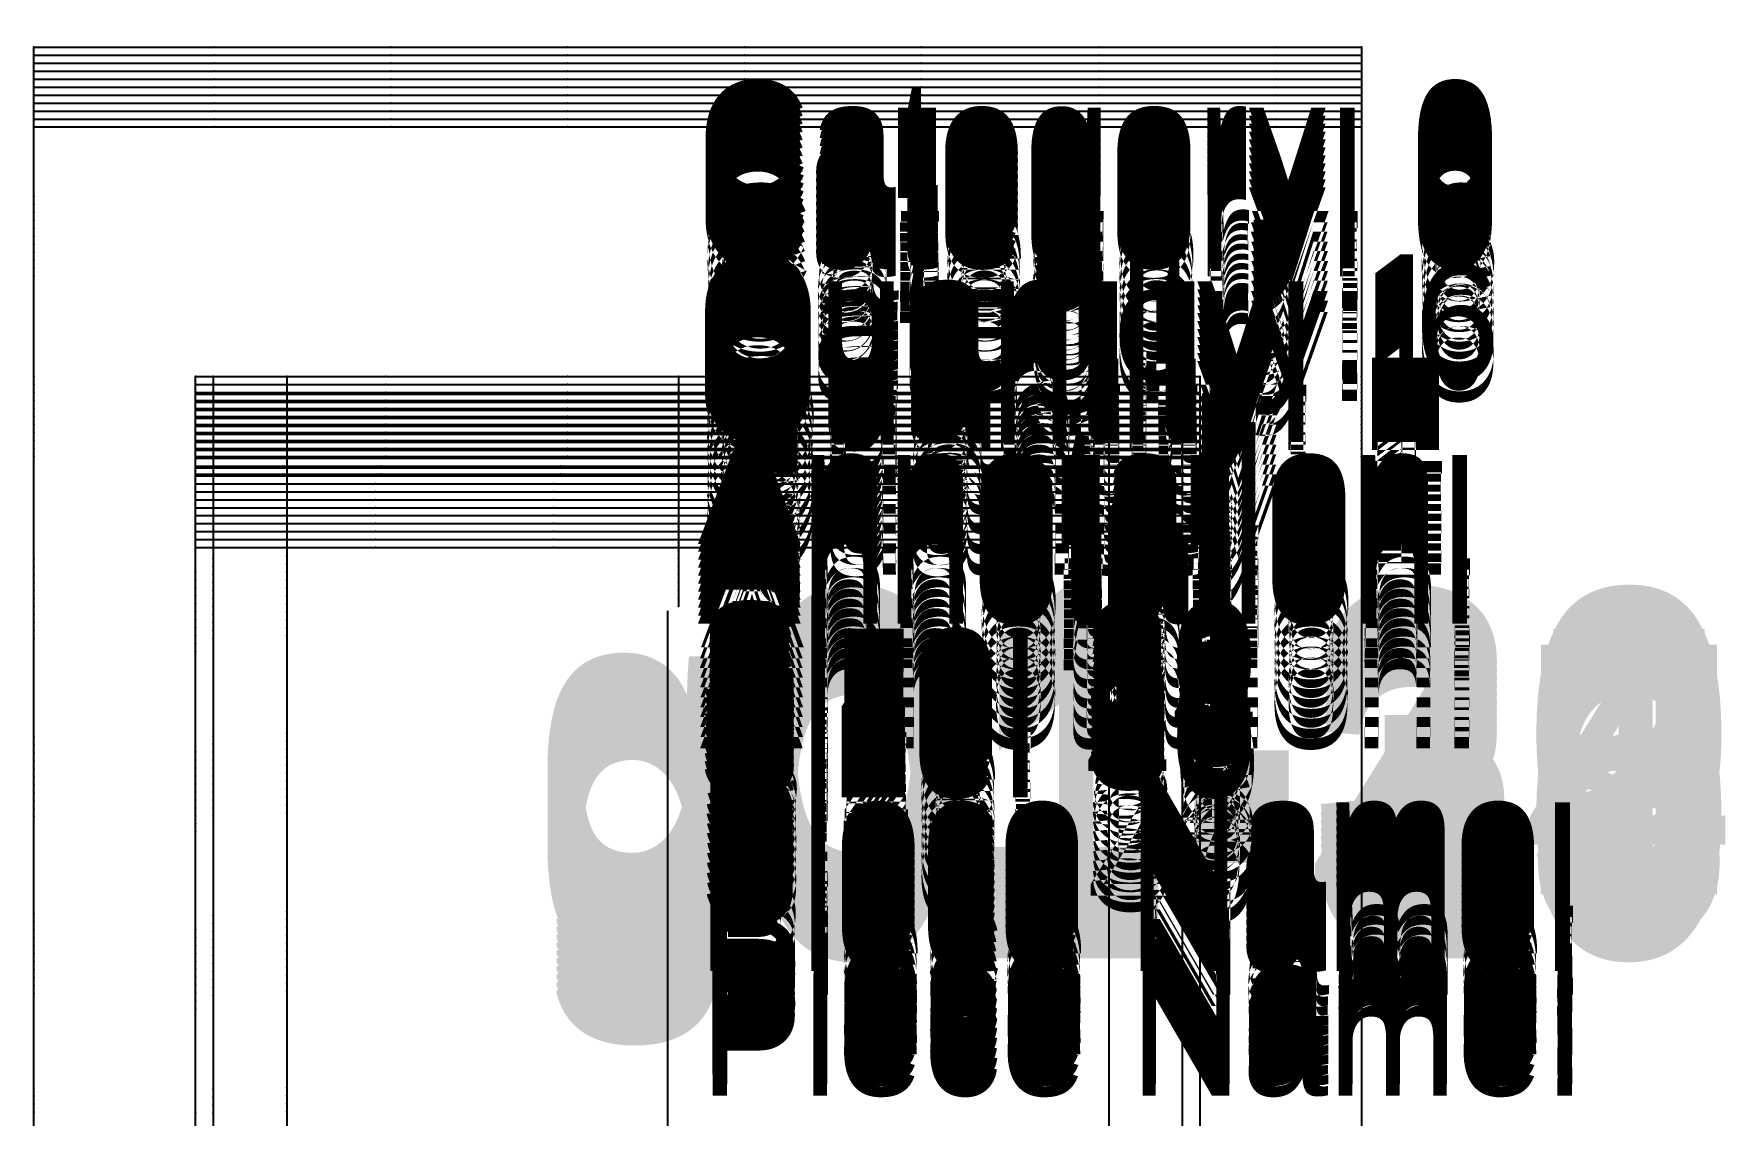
# Model space of a CAD drawing. Extents: x -2408 to 1029, y -526 to 2095.
# Drawn here: x 179.3 to 325.4, y 1455.2 to 1548.6 of the extents above; entities that cross this region are included whole.
import ezdxf

# ---------------------------------------------------------------- set-up
doc = ezdxf.new("R2010")
doc.units = 0
doc.layers.add('TEXT', color=7, linetype='Continuous')

# ---------------------------------------------------------------- blocks, each defined once
blk = doc.blocks.new(' -30')
at = {"layer": '1'}
blk.add_lwpolyline([(363.353195, 441.515962), (363.353195, 456.552738), (363.353195, 471.61011), (363.353195, 486.88547), (363.353195, 502.272308), (363.353195, 518.003273), (363.353195, 533.55951), (363.353195, 546.451263), (378.931345, 546.451263), (394.208781, 546.451263), (409.447392, 546.451263), (424.724832, 546.451263), (440.002271, 546.451263), (455.366472, 546.451263), (470.657582, 546.451263), (478.035278, 546.451263), (478.035278, 518.003273), (478.035278, 400.671844)], dxfattribs=at)
at = {"layer": '14'}
blk.add_lwpolyline([(377.323189, 403.973846), (377.323189, 408.932402), (377.323189, 423.927417), (377.323189, 438.905732), (377.323189, 454.422286), (377.323189, 470.256091), (377.323189, 485.591955), (377.323189, 501.153591), (377.323189, 518.003273), (393.747366, 518.003273), (409.447385, 518.003273), (425.024157, 518.003273), (440.491062, 518.003273), (455.351366, 518.003273), (464.065285, 518.003273), (464.065285, 403.973846), (455.429185, 403.973846), (440.589007, 403.973846), (425.125706, 403.973846), (409.39983, 403.973846), (393.716719, 403.973846)], close=True, dxfattribs=at)
at = {"layer": '2'}
for p in [(363.353195, 546.451263), (478.035278, 546.451263), (363.353195, 518.003273), (377.323189, 518.003273), (378.847198, 518.003273), (385.197182, 518.003273), (419.042473, 518.003273), (456.191292, 518.003273), (462.541275, 518.003273), (464.065285, 518.003273), (478.035278, 518.003273), (377.323189, 516.479263), (464.065285, 516.479263), (377.323189, 510.12928), (464.065285, 510.12928), (419.042473, 505.064163)]:
    blk.add_point(p, dxfattribs=at)
at = {"layer": '3'}
for p in [(378.931345, 546.451263), (394.208781, 546.451263), (409.447392, 546.451263), (424.724832, 546.451263), (440.002271, 546.451263), (455.366472, 546.451263), (470.657582, 546.451263), (363.353195, 533.55951), (393.747366, 518.003273), (409.447385, 518.003273), (425.024157, 518.003273), (440.491062, 518.003273), (455.351366, 518.003273), (393.313043, 516.479263), (408.85659, 516.479263), (424.34422, 516.479263), (439.746466, 516.479263), (454.656583, 516.479263), (392.852695, 510.12928), (408.260334, 510.12928), (423.789274, 510.12928), (439.135788, 510.12928), (454.134317, 510.12928), (363.353195, 502.272308), (377.323189, 501.153591), (378.847198, 502.284653), (385.197182, 502.519689), (363.353195, 486.88547), (378.847198, 486.964691), (385.197182, 487.217317), (377.323189, 485.591955), (363.353195, 471.61011), (378.847198, 471.449667), (385.197182, 471.820325), (377.323189, 470.256091), (363.353195, 456.552738), (378.847198, 456.448309), (385.197182, 456.606662), (377.323189, 454.422286)]:
    blk.add_point(p, dxfattribs=at)
at = {"layer": '7'}
blk.add_line((418.122406, 430.18486), (418.122406, 497.763252), dxfattribs=at)
at = {"layer": '8'}
for points in [[(378.847198, 518.003273), (378.847198, 502.284653), (378.847198, 486.964691), (378.847198, 471.449667), (378.847198, 456.448309), (378.847198, 441.014543), (378.847198, 426.013186), (378.847198, 411.011835), (378.847198, 403.973846)], [(385.197182, 518.003273), (385.197182, 502.519689), (385.197182, 487.217317), (385.197182, 471.820325), (385.197182, 456.606662), (385.197182, 441.209679), (385.197182, 426.124157), (385.197182, 411.051486), (385.197182, 403.973846)], [(419.042473, 518.003273), (419.042473, 505.064163)], [(456.191292, 518.003273), (456.191292, 403.973846)], [(462.541275, 518.003273), (462.541275, 403.973846)], [(377.323189, 516.479263), (393.313043, 516.479263), (408.85659, 516.479263), (424.34422, 516.479263), (439.746466, 516.479263), (454.656583, 516.479263), (464.065285, 516.479263)], [(377.323189, 510.12928), (392.852695, 510.12928), (408.260334, 510.12928), (423.789274, 510.12928), (439.135788, 510.12928), (454.134317, 510.12928), (464.065285, 510.12928)]]:
    blk.add_lwpolyline(points, dxfattribs=at)
at = {"layer": '1'}
for s, p in [('Category: 6', (-183.792973, 1064.64222)), ('Quantity: 1', (-183.792973, 1049.64222)), ('Annotation: ', (-183.792973, 1034.64222)), ('Size: 30', (-183.792973, 1019.64222)), ('Piece Name:  ', (-183.792973, 1004.64222)), ('Category: 0', (420.694237, 533.561573)), ('Quantity: 1', (420.694237, 518.561573)), ('Annotation: ', (420.694237, 503.561573)), ('Size: 30', (420.694237, 488.561573)), ('Piece Name:  ', (420.694237, 473.561573))]:
    blk.add_text(s, height=10, dxfattribs=at).set_placement(p)
at = {"layer": 'TEXT', "color": 7}
blk.add_text('g01-30', height=25, dxfattribs=at).set_placement((406.32, 474.66))
blk = doc.blocks.new(' -31')
at = {"layer": '1'}
blk.add_lwpolyline([(363.353195, 441.515962), (363.353195, 456.552738), (363.353195, 471.61011), (363.353195, 486.88547), (363.353195, 502.272308), (363.353195, 518.003273), (363.353195, 533.55951), (363.353195, 546.451263), (378.931345, 546.451263), (394.208781, 546.451263), (409.447392, 546.451263), (424.724832, 546.451263), (440.002271, 546.451263), (455.366472, 546.451263), (470.657582, 546.451263), (478.035278, 546.451263), (478.035278, 518.003273), (478.035278, 400.671844)], dxfattribs=at)
at = {"layer": '14'}
blk.add_lwpolyline([(377.323189, 403.973846), (377.323189, 408.932402), (377.323189, 423.927417), (377.323189, 438.905732), (377.323189, 454.422286), (377.323189, 470.256091), (377.323189, 485.591955), (377.323189, 501.153591), (377.323189, 518.003273), (393.747366, 518.003273), (409.447385, 518.003273), (425.024157, 518.003273), (440.491062, 518.003273), (455.351366, 518.003273), (464.065285, 518.003273), (464.065285, 403.973846), (455.429185, 403.973846), (440.589007, 403.973846), (425.125706, 403.973846), (409.39983, 403.973846), (393.716719, 403.973846)], close=True, dxfattribs=at)
at = {"layer": '2'}
for p in [(363.353195, 546.451263), (478.035278, 546.451263), (363.353195, 518.003273), (377.323189, 518.003273), (378.847198, 518.003273), (385.197182, 518.003273), (419.042473, 518.003273), (456.191292, 518.003273), (462.541275, 518.003273), (464.065285, 518.003273), (478.035278, 518.003273), (377.323189, 516.479263), (464.065285, 516.479263), (377.323189, 510.12928), (464.065285, 510.12928), (419.042473, 505.064163)]:
    blk.add_point(p, dxfattribs=at)
at = {"layer": '3'}
for p in [(378.931345, 546.451263), (394.208781, 546.451263), (409.447392, 546.451263), (424.724832, 546.451263), (440.002271, 546.451263), (455.366472, 546.451263), (470.657582, 546.451263), (363.353195, 533.55951), (393.747366, 518.003273), (409.447385, 518.003273), (425.024157, 518.003273), (440.491062, 518.003273), (455.351366, 518.003273), (393.313043, 516.479263), (408.85659, 516.479263), (424.34422, 516.479263), (439.746466, 516.479263), (454.656583, 516.479263), (392.852695, 510.12928), (408.260334, 510.12928), (423.789274, 510.12928), (439.135788, 510.12928), (454.134317, 510.12928), (363.353195, 502.272308), (377.323189, 501.153591), (378.847198, 502.284653), (385.197182, 502.519689), (363.353195, 486.88547), (378.847198, 486.964691), (385.197182, 487.217317), (377.323189, 485.591955), (363.353195, 471.61011), (378.847198, 471.449667), (385.197182, 471.820325), (377.323189, 470.256091), (363.353195, 456.552738), (378.847198, 456.448309), (385.197182, 456.606662)]:
    blk.add_point(p, dxfattribs=at)
at = {"layer": '7'}
blk.add_line((418.122406, 430.18486), (418.122406, 497.763252), dxfattribs=at)
at = {"layer": '8'}
for points in [[(378.847198, 518.003273), (378.847198, 502.284653), (378.847198, 486.964691), (378.847198, 471.449667), (378.847198, 456.448309), (378.847198, 441.014543), (378.847198, 426.013186), (378.847198, 411.011835), (378.847198, 403.973846)], [(385.197182, 518.003273), (385.197182, 502.519689), (385.197182, 487.217317), (385.197182, 471.820325), (385.197182, 456.606662), (385.197182, 441.209679), (385.197182, 426.124157), (385.197182, 411.051486), (385.197182, 403.973846)], [(419.042473, 518.003273), (419.042473, 505.064163)], [(456.191292, 518.003273), (456.191292, 403.973846)], [(462.541275, 518.003273), (462.541275, 403.973846)], [(377.323189, 516.479263), (393.313043, 516.479263), (408.85659, 516.479263), (424.34422, 516.479263), (439.746466, 516.479263), (454.656583, 516.479263), (464.065285, 516.479263)], [(377.323189, 510.12928), (392.852695, 510.12928), (408.260334, 510.12928), (423.789274, 510.12928), (439.135788, 510.12928), (454.134317, 510.12928), (464.065285, 510.12928)]]:
    blk.add_lwpolyline(points, dxfattribs=at)
at = {"layer": '1'}
for s, p in [('Category: 6', (-183.878193, 1063.670692)), ('Quantity: 1', (-183.878193, 1048.670692)), ('Annotation: ', (-183.878193, 1033.670692)), ('Size: 31', (-183.878193, 1018.670692)), ('Piece Name:  ', (-183.878193, 1003.670692)), ('Category: 0', (420.694237, 533.561573)), ('Quantity: 1', (420.694237, 518.561573)), ('Annotation: ', (420.694237, 503.561573)), ('Size: 31', (420.694237, 488.561573)), ('Piece Name:  ', (420.694237, 473.561573))]:
    blk.add_text(s, height=10, dxfattribs=at).set_placement(p)
at = {"layer": 'TEXT', "color": 7}
blk.add_text('g01-31', height=25, dxfattribs=at).set_placement((406.32, 474.66))
blk = doc.blocks.new(' -32')
at = {"layer": '1'}
blk.add_lwpolyline([(363.353195, 441.515962), (363.353195, 456.552738), (363.353195, 471.61011), (363.353195, 486.88547), (363.353195, 502.272308), (363.353195, 518.003273), (363.353195, 533.55951), (363.353195, 546.451263), (378.931345, 546.451263), (394.208781, 546.451263), (409.447392, 546.451263), (424.724832, 546.451263), (440.002271, 546.451263), (455.366472, 546.451263), (470.657582, 546.451263), (478.035278, 546.451263), (478.035278, 518.003273), (478.035278, 400.671844)], dxfattribs=at)
at = {"layer": '14'}
blk.add_lwpolyline([(377.323189, 403.973846), (377.323189, 408.932402), (377.323189, 423.927417), (377.323189, 438.905732), (377.323189, 454.422286), (377.323189, 470.256091), (377.323189, 485.591955), (377.323189, 501.153591), (377.323189, 518.003273), (393.747366, 518.003273), (409.447385, 518.003273), (425.024157, 518.003273), (440.491062, 518.003273), (455.351366, 518.003273), (464.065285, 518.003273), (464.065285, 403.973846), (455.429185, 403.973846), (440.589007, 403.973846), (425.125706, 403.973846), (409.39983, 403.973846), (393.716719, 403.973846)], close=True, dxfattribs=at)
at = {"layer": '2'}
for p in [(363.353195, 546.451263), (478.035278, 546.451263), (363.353195, 518.003273), (377.323189, 518.003273), (378.847198, 518.003273), (385.197182, 518.003273), (419.042473, 518.003273), (456.191292, 518.003273), (462.541275, 518.003273), (464.065285, 518.003273), (478.035278, 518.003273), (377.323189, 516.479263), (464.065285, 516.479263), (377.323189, 510.12928), (464.065285, 510.12928), (419.042473, 505.064163)]:
    blk.add_point(p, dxfattribs=at)
at = {"layer": '3'}
for p in [(378.931345, 546.451263), (394.208781, 546.451263), (409.447392, 546.451263), (424.724832, 546.451263), (440.002271, 546.451263), (455.366472, 546.451263), (470.657582, 546.451263), (363.353195, 533.55951), (393.747366, 518.003273), (409.447385, 518.003273), (425.024157, 518.003273), (440.491062, 518.003273), (455.351366, 518.003273), (393.313043, 516.479263), (408.85659, 516.479263), (424.34422, 516.479263), (439.746466, 516.479263), (454.656583, 516.479263), (392.852695, 510.12928), (408.260334, 510.12928), (423.789274, 510.12928), (439.135788, 510.12928), (454.134317, 510.12928), (363.353195, 502.272308), (377.323189, 501.153591), (378.847198, 502.284653), (385.197182, 502.519689), (363.353195, 486.88547), (378.847198, 486.964691), (385.197182, 487.217317), (377.323189, 485.591955), (363.353195, 471.61011), (378.847198, 471.449667), (385.197182, 471.820325), (377.323189, 470.256091), (363.353195, 456.552738), (378.847198, 456.448309), (385.197182, 456.606662)]:
    blk.add_point(p, dxfattribs=at)
at = {"layer": '7'}
blk.add_line((418.122406, 430.18486), (418.122406, 497.763252), dxfattribs=at)
at = {"layer": '8'}
for points in [[(378.847198, 518.003273), (378.847198, 502.284653), (378.847198, 486.964691), (378.847198, 471.449667), (378.847198, 456.448309), (378.847198, 441.014543), (378.847198, 426.013186), (378.847198, 411.011835), (378.847198, 403.973846)], [(385.197182, 518.003273), (385.197182, 502.519689), (385.197182, 487.217317), (385.197182, 471.820325), (385.197182, 456.606662), (385.197182, 441.209679), (385.197182, 426.124157), (385.197182, 411.051486), (385.197182, 403.973846)], [(419.042473, 518.003273), (419.042473, 505.064163)], [(456.191292, 518.003273), (456.191292, 403.973846)], [(462.541275, 518.003273), (462.541275, 403.973846)], [(377.323189, 516.479263), (393.313043, 516.479263), (408.85659, 516.479263), (424.34422, 516.479263), (439.746466, 516.479263), (454.656583, 516.479263), (464.065285, 516.479263)], [(377.323189, 510.12928), (392.852695, 510.12928), (408.260334, 510.12928), (423.789274, 510.12928), (439.135788, 510.12928), (454.134317, 510.12928), (464.065285, 510.12928)]]:
    blk.add_lwpolyline(points, dxfattribs=at)
at = {"layer": '1'}
for s, p in [('Category: 6', (-183.890915, 1062.856483)), ('Quantity: 1', (-183.890915, 1047.856483)), ('Annotation: ', (-183.890915, 1032.856483)), ('Size: 32', (-183.890915, 1017.856483)), ('Piece Name:  ', (-183.890915, 1002.856483)), ('Category: 0', (420.694237, 533.561573)), ('Quantity: 1', (420.694237, 518.561573)), ('Annotation: ', (420.694237, 503.561573)), ('Size: 32', (420.694237, 488.561573)), ('Piece Name:  ', (420.694237, 473.561573))]:
    blk.add_text(s, height=10, dxfattribs=at).set_placement(p)
at = {"layer": 'TEXT', "color": 7}
blk.add_text('g01-32', height=25, dxfattribs=at).set_placement((406.32, 474.66))
blk = doc.blocks.new(' -33')
at = {"layer": '1'}
blk.add_lwpolyline([(363.353195, 441.515962), (363.353195, 456.552738), (363.353195, 471.61011), (363.353195, 486.88547), (363.353195, 502.272308), (363.353195, 518.003273), (363.353195, 533.55951), (363.353195, 546.451263), (378.931345, 546.451263), (394.208781, 546.451263), (409.447392, 546.451263), (424.724832, 546.451263), (440.002271, 546.451263), (455.366472, 546.451263), (470.657582, 546.451263), (478.035278, 546.451263), (478.035278, 518.003273), (478.035278, 400.671844)], dxfattribs=at)
at = {"layer": '14'}
blk.add_lwpolyline([(377.323189, 403.973846), (377.323189, 408.932402), (377.323189, 423.927417), (377.323189, 438.905732), (377.323189, 454.422286), (377.323189, 470.256091), (377.323189, 485.591955), (377.323189, 501.153591), (377.323189, 518.003273), (393.747366, 518.003273), (409.447385, 518.003273), (425.024157, 518.003273), (440.491062, 518.003273), (455.351366, 518.003273), (464.065285, 518.003273), (464.065285, 403.973846), (455.429185, 403.973846), (440.589007, 403.973846), (425.125706, 403.973846), (409.39983, 403.973846), (393.716719, 403.973846)], close=True, dxfattribs=at)
at = {"layer": '2'}
for p in [(363.353195, 546.451263), (478.035278, 546.451263), (363.353195, 518.003273), (377.323189, 518.003273), (378.847198, 518.003273), (385.197182, 518.003273), (419.042473, 518.003273), (456.191292, 518.003273), (462.541275, 518.003273), (464.065285, 518.003273), (478.035278, 518.003273), (377.323189, 516.479263), (464.065285, 516.479263), (377.323189, 510.12928), (464.065285, 510.12928), (419.042473, 505.064163)]:
    blk.add_point(p, dxfattribs=at)
at = {"layer": '3'}
for p in [(378.931345, 546.451263), (394.208781, 546.451263), (409.447392, 546.451263), (424.724832, 546.451263), (440.002271, 546.451263), (455.366472, 546.451263), (470.657582, 546.451263), (363.353195, 533.55951), (393.747366, 518.003273), (409.447385, 518.003273), (425.024157, 518.003273), (440.491062, 518.003273), (455.351366, 518.003273), (393.313043, 516.479263), (408.85659, 516.479263), (424.34422, 516.479263), (439.746466, 516.479263), (454.656583, 516.479263), (392.852695, 510.12928), (408.260334, 510.12928), (423.789274, 510.12928), (439.135788, 510.12928), (454.134317, 510.12928), (363.353195, 502.272308), (377.323189, 501.153591), (378.847198, 502.284653), (385.197182, 502.519689), (363.353195, 486.88547), (378.847198, 486.964691), (385.197182, 487.217317), (377.323189, 485.591955), (363.353195, 471.61011), (378.847198, 471.449667), (385.197182, 471.820325), (377.323189, 470.256091), (363.353195, 456.552738), (378.847198, 456.448309), (385.197182, 456.606662)]:
    blk.add_point(p, dxfattribs=at)
at = {"layer": '7'}
blk.add_line((418.122406, 430.18486), (418.122406, 497.763252), dxfattribs=at)
at = {"layer": '8'}
for points in [[(378.847198, 518.003273), (378.847198, 502.284653), (378.847198, 486.964691), (378.847198, 471.449667), (378.847198, 456.448309), (378.847198, 441.014543), (378.847198, 426.013186), (378.847198, 411.011835), (378.847198, 403.973846)], [(385.197182, 518.003273), (385.197182, 502.519689), (385.197182, 487.217317), (385.197182, 471.820325), (385.197182, 456.606662), (385.197182, 441.209679), (385.197182, 426.124157), (385.197182, 411.051486), (385.197182, 403.973846)], [(419.042473, 518.003273), (419.042473, 505.064163)], [(456.191292, 518.003273), (456.191292, 403.973846)], [(462.541275, 518.003273), (462.541275, 403.973846)], [(377.323189, 516.479263), (393.313043, 516.479263), (408.85659, 516.479263), (424.34422, 516.479263), (439.746466, 516.479263), (454.656583, 516.479263), (464.065285, 516.479263)], [(377.323189, 510.12928), (392.852695, 510.12928), (408.260334, 510.12928), (423.789274, 510.12928), (439.135788, 510.12928), (454.134317, 510.12928), (464.065285, 510.12928)]]:
    blk.add_lwpolyline(points, dxfattribs=at)
at = {"layer": '1'}
for s, p in [('Category: 6', (-183.856316, 1062.000656)), ('Quantity: 1', (-183.856316, 1047.000656)), ('Annotation: ', (-183.856316, 1032.000656)), ('Size: 33', (-183.856316, 1017.000656)), ('Piece Name:  ', (-183.856316, 1002.000656)), ('Category: 0', (420.694237, 533.561573)), ('Quantity: 1', (420.694237, 518.561573)), ('Annotation: ', (420.694237, 503.561573)), ('Size: 33', (420.694237, 488.561573)), ('Piece Name:  ', (420.694237, 473.561573))]:
    blk.add_text(s, height=10, dxfattribs=at).set_placement(p)
at = {"layer": 'TEXT', "color": 7}
blk.add_text('g01-33', height=25, dxfattribs=at).set_placement((406.32, 474.66))
blk = doc.blocks.new(' -34')
at = {"layer": '1'}
blk.add_lwpolyline([(363.353195, 456.552738), (363.353195, 471.61011), (363.353195, 486.88547), (363.353195, 502.272308), (363.353195, 518.003273), (363.353195, 533.55951), (363.353195, 546.451263), (378.931345, 546.451263), (394.208781, 546.451263), (409.447392, 546.451263), (424.724832, 546.451263), (440.002271, 546.451263), (455.366472, 546.451263), (470.657582, 546.451263), (478.035278, 546.451263), (478.035278, 518.003273), (478.035278, 400.671844)], dxfattribs=at)
at = {"layer": '14'}
blk.add_lwpolyline([(377.323189, 403.973846), (377.323189, 408.932402), (377.323189, 423.927417), (377.323189, 438.905732), (377.323189, 454.422286), (377.323189, 470.256091), (377.323189, 485.591955), (377.323189, 501.153591), (377.323189, 518.003273), (393.747366, 518.003273), (409.447385, 518.003273), (425.024157, 518.003273), (440.491062, 518.003273), (455.351366, 518.003273), (464.065285, 518.003273), (464.065285, 403.973846), (455.429185, 403.973846), (440.589007, 403.973846), (425.125706, 403.973846), (409.39983, 403.973846), (393.716719, 403.973846)], close=True, dxfattribs=at)
at = {"layer": '2'}
for p in [(363.353195, 546.451263), (478.035278, 546.451263), (363.353195, 518.003273), (377.323189, 518.003273), (378.847198, 518.003273), (385.197182, 518.003273), (419.042473, 518.003273), (456.191292, 518.003273), (462.541275, 518.003273), (464.065285, 518.003273), (478.035278, 518.003273), (377.323189, 516.479263), (464.065285, 516.479263), (377.323189, 510.12928), (464.065285, 510.12928), (419.042473, 505.064163)]:
    blk.add_point(p, dxfattribs=at)
at = {"layer": '3'}
for p in [(378.931345, 546.451263), (394.208781, 546.451263), (409.447392, 546.451263), (424.724832, 546.451263), (440.002271, 546.451263), (455.366472, 546.451263), (470.657582, 546.451263), (363.353195, 533.55951), (393.747366, 518.003273), (409.447385, 518.003273), (425.024157, 518.003273), (440.491062, 518.003273), (455.351366, 518.003273), (393.313043, 516.479263), (408.85659, 516.479263), (424.34422, 516.479263), (439.746466, 516.479263), (454.656583, 516.479263), (392.852695, 510.12928), (408.260334, 510.12928), (423.789274, 510.12928), (439.135788, 510.12928), (454.134317, 510.12928), (363.353195, 502.272308), (377.323189, 501.153591), (378.847198, 502.284653), (385.197182, 502.519689), (363.353195, 486.88547), (378.847198, 486.964691), (385.197182, 487.217317), (377.323189, 485.591955), (363.353195, 471.61011), (378.847198, 471.449667), (385.197182, 471.820325), (377.323189, 470.256091)]:
    blk.add_point(p, dxfattribs=at)
at = {"layer": '7'}
blk.add_line((418.122406, 430.18486), (418.122406, 497.763252), dxfattribs=at)
at = {"layer": '8'}
for points in [[(378.847198, 518.003273), (378.847198, 502.284653), (378.847198, 486.964691), (378.847198, 471.449667), (378.847198, 456.448309), (378.847198, 441.014543), (378.847198, 426.013186), (378.847198, 411.011835), (378.847198, 403.973846)], [(385.197182, 518.003273), (385.197182, 502.519689), (385.197182, 487.217317), (385.197182, 471.820325), (385.197182, 456.606662), (385.197182, 441.209679), (385.197182, 426.124157), (385.197182, 411.051486), (385.197182, 403.973846)], [(419.042473, 518.003273), (419.042473, 505.064163)], [(456.191292, 518.003273), (456.191292, 403.973846)], [(462.541275, 518.003273), (462.541275, 403.973846)], [(377.323189, 516.479263), (393.313043, 516.479263), (408.85659, 516.479263), (424.34422, 516.479263), (439.746466, 516.479263), (454.656583, 516.479263), (464.065285, 516.479263)], [(377.323189, 510.12928), (392.852695, 510.12928), (408.260334, 510.12928), (423.789274, 510.12928), (439.135788, 510.12928), (454.134317, 510.12928), (464.065285, 510.12928)]]:
    blk.add_lwpolyline(points, dxfattribs=at)
at = {"layer": '1'}
for s, p in [('Category: 6', (-183.856564, 1061.177269)), ('Quantity: 1', (-183.856564, 1046.177269)), ('Annotation: ', (-183.856564, 1031.177269)), ('Size: 34', (-183.856564, 1016.177269)), ('Piece Name:  ', (-183.856564, 1001.177269)), ('Category: 0', (420.694237, 533.561573)), ('Quantity: 1', (420.694237, 518.561573)), ('Annotation: ', (420.694237, 503.561573)), ('Size: 34', (420.694237, 488.561573)), ('Piece Name:  ', (420.694237, 473.561573))]:
    blk.add_text(s, height=10, dxfattribs=at).set_placement(p)
at = {"layer": 'TEXT', "color": 7}
blk.add_text('g01-34', height=25, dxfattribs=at).set_placement((406.32, 474.66))
blk = doc.blocks.new(' -35')
at = {"layer": '1'}
blk.add_lwpolyline([(363.353195, 456.552738), (363.353195, 471.61011), (363.353195, 486.88547), (363.353195, 502.272308), (363.353195, 518.003273), (363.353195, 533.55951), (363.353195, 546.451263), (378.931345, 546.451263), (394.208781, 546.451263), (409.447392, 546.451263), (424.724832, 546.451263), (440.002271, 546.451263), (455.366472, 546.451263), (470.657582, 546.451263), (478.035278, 546.451263), (478.035278, 518.003273), (478.035278, 400.671844)], dxfattribs=at)
at = {"layer": '14'}
blk.add_lwpolyline([(377.323189, 403.973846), (377.323189, 408.932402), (377.323189, 423.927417), (377.323189, 438.905732), (377.323189, 454.422286), (377.323189, 470.256091), (377.323189, 485.591955), (377.323189, 501.153591), (377.323189, 518.003273), (393.747366, 518.003273), (409.447385, 518.003273), (425.024157, 518.003273), (440.491062, 518.003273), (455.351366, 518.003273), (464.065285, 518.003273), (464.065285, 403.973846), (455.429185, 403.973846), (440.589007, 403.973846), (425.125706, 403.973846), (409.39983, 403.973846), (393.716719, 403.973846)], close=True, dxfattribs=at)
at = {"layer": '2'}
for p in [(363.353195, 546.451263), (478.035278, 546.451263), (363.353195, 518.003273), (377.323189, 518.003273), (378.847198, 518.003273), (385.197182, 518.003273), (419.042473, 518.003273), (456.191292, 518.003273), (462.541275, 518.003273), (464.065285, 518.003273), (478.035278, 518.003273), (377.323189, 516.479263), (464.065285, 516.479263), (377.323189, 510.12928), (464.065285, 510.12928), (419.042473, 505.064163)]:
    blk.add_point(p, dxfattribs=at)
at = {"layer": '3'}
for p in [(378.931345, 546.451263), (394.208781, 546.451263), (409.447392, 546.451263), (424.724832, 546.451263), (440.002271, 546.451263), (455.366472, 546.451263), (470.657582, 546.451263), (363.353195, 533.55951), (393.747366, 518.003273), (409.447385, 518.003273), (425.024157, 518.003273), (440.491062, 518.003273), (455.351366, 518.003273), (393.313043, 516.479263), (408.85659, 516.479263), (424.34422, 516.479263), (439.746466, 516.479263), (454.656583, 516.479263), (392.852695, 510.12928), (408.260334, 510.12928), (423.789274, 510.12928), (439.135788, 510.12928), (454.134317, 510.12928), (363.353195, 502.272308), (377.323189, 501.153591), (378.847198, 502.284653), (385.197182, 502.519689), (363.353195, 486.88547), (378.847198, 486.964691), (385.197182, 487.217317), (377.323189, 485.591955), (363.353195, 471.61011), (378.847198, 471.449667), (385.197182, 471.820325), (377.323189, 470.256091)]:
    blk.add_point(p, dxfattribs=at)
at = {"layer": '7'}
blk.add_line((418.122406, 430.18486), (418.122406, 497.763252), dxfattribs=at)
at = {"layer": '8'}
for points in [[(378.847198, 518.003273), (378.847198, 502.284653), (378.847198, 486.964691), (378.847198, 471.449667), (378.847198, 456.448309), (378.847198, 441.014543), (378.847198, 426.013186), (378.847198, 411.011835), (378.847198, 403.973846)], [(385.197182, 518.003273), (385.197182, 502.519689), (385.197182, 487.217317), (385.197182, 471.820325), (385.197182, 456.606662), (385.197182, 441.209679), (385.197182, 426.124157), (385.197182, 411.051486), (385.197182, 403.973846)], [(419.042473, 518.003273), (419.042473, 505.064163)], [(456.191292, 518.003273), (456.191292, 403.973846)], [(462.541275, 518.003273), (462.541275, 403.973846)], [(377.323189, 516.479263), (393.313043, 516.479263), (408.85659, 516.479263), (424.34422, 516.479263), (439.746466, 516.479263), (454.656583, 516.479263), (464.065285, 516.479263)], [(377.323189, 510.12928), (392.852695, 510.12928), (408.260334, 510.12928), (423.789274, 510.12928), (439.135788, 510.12928), (454.134317, 510.12928), (464.065285, 510.12928)]]:
    blk.add_lwpolyline(points, dxfattribs=at)
at = {"layer": '1'}
for s, p in [('Category: 6', (-183.838463, 1060.311564)), ('Quantity: 1', (-183.838463, 1045.311564)), ('Annotation: ', (-183.838463, 1030.311564)), ('Size: 35', (-183.838463, 1015.311564)), ('Piece Name:  ', (-183.838463, 1000.311564)), ('Category: 0', (420.694237, 533.561573)), ('Quantity: 1', (420.694237, 518.561573)), ('Annotation: ', (420.694237, 503.561573)), ('Size: 35', (420.694237, 488.561573)), ('Piece Name:  ', (420.694237, 473.561573))]:
    blk.add_text(s, height=10, dxfattribs=at).set_placement(p)
at = {"layer": 'TEXT', "color": 7}
blk.add_text('g01-35', height=25, dxfattribs=at).set_placement((406.32, 474.66))
blk = doc.blocks.new(' -36')
at = {"layer": '1'}
blk.add_lwpolyline([(363.353195, 456.552738), (363.353195, 471.61011), (363.353195, 486.88547), (363.353195, 502.272308), (363.353195, 518.003273), (363.353195, 533.55951), (363.353195, 546.451263), (378.931345, 546.451263), (394.208781, 546.451263), (409.447392, 546.451263), (424.724832, 546.451263), (440.002271, 546.451263), (455.366472, 546.451263), (470.657582, 546.451263), (478.035278, 546.451263), (478.035278, 518.003273), (478.035278, 400.671844)], dxfattribs=at)
at = {"layer": '14'}
blk.add_lwpolyline([(377.323189, 403.973846), (377.323189, 408.932402), (377.323189, 423.927417), (377.323189, 438.905732), (377.323189, 454.422286), (377.323189, 470.256091), (377.323189, 485.591955), (377.323189, 501.153591), (377.323189, 518.003273), (393.747366, 518.003273), (409.447385, 518.003273), (425.024157, 518.003273), (440.491062, 518.003273), (455.351366, 518.003273), (464.065285, 518.003273), (464.065285, 403.973846), (455.429185, 403.973846), (440.589007, 403.973846), (425.125706, 403.973846), (409.39983, 403.973846), (393.716719, 403.973846)], close=True, dxfattribs=at)
at = {"layer": '2'}
for p in [(363.353195, 546.451263), (478.035278, 546.451263), (363.353195, 518.003273), (377.323189, 518.003273), (378.847198, 518.003273), (385.197182, 518.003273), (419.042473, 518.003273), (456.191292, 518.003273), (462.541275, 518.003273), (464.065285, 518.003273), (478.035278, 518.003273), (377.323189, 516.479263), (464.065285, 516.479263), (377.323189, 510.12928), (464.065285, 510.12928), (419.042473, 505.064163)]:
    blk.add_point(p, dxfattribs=at)
at = {"layer": '3'}
for p in [(378.931345, 546.451263), (394.208781, 546.451263), (409.447392, 546.451263), (424.724832, 546.451263), (440.002271, 546.451263), (455.366472, 546.451263), (470.657582, 546.451263), (363.353195, 533.55951), (393.747366, 518.003273), (409.447385, 518.003273), (425.024157, 518.003273), (440.491062, 518.003273), (455.351366, 518.003273), (393.313043, 516.479263), (408.85659, 516.479263), (424.34422, 516.479263), (439.746466, 516.479263), (454.656583, 516.479263), (392.852695, 510.12928), (408.260334, 510.12928), (423.789274, 510.12928), (439.135788, 510.12928), (454.134317, 510.12928), (363.353195, 502.272308), (377.323189, 501.153591), (378.847198, 502.284653), (385.197182, 502.519689), (363.353195, 486.88547), (378.847198, 486.964691), (385.197182, 487.217317), (377.323189, 485.591955), (363.353195, 471.61011), (378.847198, 471.449667), (385.197182, 471.820325), (377.323189, 470.256091)]:
    blk.add_point(p, dxfattribs=at)
at = {"layer": '7'}
blk.add_line((418.122406, 430.18486), (418.122406, 497.763252), dxfattribs=at)
at = {"layer": '8'}
for points in [[(378.847198, 518.003273), (378.847198, 502.284653), (378.847198, 486.964691), (378.847198, 471.449667), (378.847198, 456.448309), (378.847198, 441.014543), (378.847198, 426.013186), (378.847198, 411.011835), (378.847198, 403.973846)], [(385.197182, 518.003273), (385.197182, 502.519689), (385.197182, 487.217317), (385.197182, 471.820325), (385.197182, 456.606662), (385.197182, 441.209679), (385.197182, 426.124157), (385.197182, 411.051486), (385.197182, 403.973846)], [(419.042473, 518.003273), (419.042473, 505.064163)], [(456.191292, 518.003273), (456.191292, 403.973846)], [(462.541275, 518.003273), (462.541275, 403.973846)], [(377.323189, 516.479263), (393.313043, 516.479263), (408.85659, 516.479263), (424.34422, 516.479263), (439.746466, 516.479263), (454.656583, 516.479263), (464.065285, 516.479263)], [(377.323189, 510.12928), (392.852695, 510.12928), (408.260334, 510.12928), (423.789274, 510.12928), (439.135788, 510.12928), (454.134317, 510.12928), (464.065285, 510.12928)]]:
    blk.add_lwpolyline(points, dxfattribs=at)
at = {"layer": '1'}
for s, p in [('Category: 6', (-183.84594, 1059.459721)), ('Quantity: 1', (-183.84594, 1044.459721)), ('Annotation: ', (-183.84594, 1029.459721)), ('Size: 36', (-183.84594, 1014.459721)), ('Piece Name:  ', (-183.84594, 999.459721)), ('Category: 0', (420.694237, 533.561573)), ('Quantity: 1', (420.694237, 518.561573)), ('Annotation: ', (420.694237, 503.561573)), ('Size: 36', (420.694237, 488.561573)), ('Piece Name:  ', (420.694237, 473.561573))]:
    blk.add_text(s, height=10, dxfattribs=at).set_placement(p)
at = {"layer": 'TEXT', "color": 7}
blk.add_text('g01-36', height=25, dxfattribs=at).set_placement((406.32, 474.66))
blk = doc.blocks.new(' -37')
at = {"layer": '1'}
blk.add_lwpolyline([(363.353195, 456.552738), (363.353195, 471.61011), (363.353195, 486.88547), (363.353195, 502.272308), (363.353195, 518.003273), (363.353195, 533.55951), (363.353195, 546.451263), (378.931345, 546.451263), (394.208781, 546.451263), (409.447392, 546.451263), (424.724832, 546.451263), (440.002271, 546.451263), (455.366472, 546.451263), (470.657582, 546.451263), (478.035278, 546.451263), (478.035278, 518.003273), (478.035278, 400.671844)], dxfattribs=at)
at = {"layer": '14'}
blk.add_lwpolyline([(377.323189, 403.973846), (377.323189, 408.932402), (377.323189, 423.927417), (377.323189, 438.905732), (377.323189, 454.422286), (377.323189, 470.256091), (377.323189, 485.591955), (377.323189, 501.153591), (377.323189, 518.003273), (393.747366, 518.003273), (409.447385, 518.003273), (425.024157, 518.003273), (440.491062, 518.003273), (455.351366, 518.003273), (464.065285, 518.003273), (464.065285, 403.973846), (455.429185, 403.973846), (440.589007, 403.973846), (425.125706, 403.973846), (409.39983, 403.973846), (393.716719, 403.973846)], close=True, dxfattribs=at)
at = {"layer": '2'}
for p in [(363.353195, 546.451263), (478.035278, 546.451263), (363.353195, 518.003273), (377.323189, 518.003273), (378.847198, 518.003273), (385.197182, 518.003273), (419.042473, 518.003273), (456.191292, 518.003273), (462.541275, 518.003273), (464.065285, 518.003273), (478.035278, 518.003273), (377.323189, 516.479263), (464.065285, 516.479263), (377.323189, 510.12928), (464.065285, 510.12928), (419.042473, 505.064163)]:
    blk.add_point(p, dxfattribs=at)
at = {"layer": '3'}
for p in [(378.931345, 546.451263), (394.208781, 546.451263), (409.447392, 546.451263), (424.724832, 546.451263), (440.002271, 546.451263), (455.366472, 546.451263), (470.657582, 546.451263), (363.353195, 533.55951), (393.747366, 518.003273), (409.447385, 518.003273), (425.024157, 518.003273), (440.491062, 518.003273), (455.351366, 518.003273), (393.313043, 516.479263), (408.85659, 516.479263), (424.34422, 516.479263), (439.746466, 516.479263), (454.656583, 516.479263), (392.852695, 510.12928), (408.260334, 510.12928), (423.789274, 510.12928), (439.135788, 510.12928), (454.134317, 510.12928), (363.353195, 502.272308), (377.323189, 501.153591), (378.847198, 502.284653), (385.197182, 502.519689), (363.353195, 486.88547), (378.847198, 486.964691), (385.197182, 487.217317), (377.323189, 485.591955), (363.353195, 471.61011), (378.847198, 471.449667), (385.197182, 471.820325), (377.323189, 470.256091)]:
    blk.add_point(p, dxfattribs=at)
at = {"layer": '7'}
blk.add_line((418.122406, 430.18486), (418.122406, 497.763252), dxfattribs=at)
at = {"layer": '8'}
for points in [[(378.847198, 518.003273), (378.847198, 502.284653), (378.847198, 486.964691), (378.847198, 471.449667), (378.847198, 456.448309), (378.847198, 441.014543), (378.847198, 426.013186), (378.847198, 411.011835), (378.847198, 403.973846)], [(385.197182, 518.003273), (385.197182, 502.519689), (385.197182, 487.217317), (385.197182, 471.820325), (385.197182, 456.606662), (385.197182, 441.209679), (385.197182, 426.124157), (385.197182, 411.051486), (385.197182, 403.973846)], [(419.042473, 518.003273), (419.042473, 505.064163)], [(456.191292, 518.003273), (456.191292, 403.973846)], [(462.541275, 518.003273), (462.541275, 403.973846)], [(377.323189, 516.479263), (393.313043, 516.479263), (408.85659, 516.479263), (424.34422, 516.479263), (439.746466, 516.479263), (454.656583, 516.479263), (464.065285, 516.479263)], [(377.323189, 510.12928), (392.852695, 510.12928), (408.260334, 510.12928), (423.789274, 510.12928), (439.135788, 510.12928), (454.134317, 510.12928), (464.065285, 510.12928)]]:
    blk.add_lwpolyline(points, dxfattribs=at)
at = {"layer": '1'}
for s, p in [('Category: 6', (-183.858013, 1058.619607)), ('Quantity: 1', (-183.858013, 1043.619607)), ('Annotation: ', (-183.858013, 1028.619607)), ('Size: 37', (-183.858013, 1013.619607)), ('Piece Name:  ', (-183.858013, 998.619607)), ('Category: 0', (420.694237, 533.561573)), ('Quantity: 1', (420.694237, 518.561573)), ('Annotation: ', (420.694237, 503.561573)), ('Size: 37', (420.694237, 488.561573)), ('Piece Name:  ', (420.694237, 473.561573))]:
    blk.add_text(s, height=10, dxfattribs=at).set_placement(p)
at = {"layer": 'TEXT', "color": 7}
blk.add_text('g01-37', height=25, dxfattribs=at).set_placement((406.32, 474.66))
blk = doc.blocks.new(' -38')
at = {"layer": '1'}
blk.add_lwpolyline([(363.353195, 456.552738), (363.353195, 471.61011), (363.353195, 486.88547), (363.353195, 502.272308), (363.353195, 518.003273), (363.353195, 533.55951), (363.353195, 546.451263), (378.931345, 546.451263), (394.208781, 546.451263), (409.447392, 546.451263), (424.724832, 546.451263), (440.002271, 546.451263), (455.366472, 546.451263), (470.657582, 546.451263), (478.035278, 546.451263), (478.035278, 518.003273), (478.035278, 400.671844)], dxfattribs=at)
at = {"layer": '14'}
blk.add_lwpolyline([(377.323189, 403.973846), (377.323189, 408.932402), (377.323189, 423.927417), (377.323189, 438.905732), (377.323189, 454.422286), (377.323189, 470.256091), (377.323189, 485.591955), (377.323189, 501.153591), (377.323189, 518.003273), (393.747366, 518.003273), (409.447385, 518.003273), (425.024157, 518.003273), (440.491062, 518.003273), (455.351366, 518.003273), (464.065285, 518.003273), (464.065285, 403.973846), (455.429185, 403.973846), (440.589007, 403.973846), (425.125706, 403.973846), (409.39983, 403.973846), (393.716719, 403.973846)], close=True, dxfattribs=at)
at = {"layer": '2'}
for p in [(363.353195, 546.451263), (478.035278, 546.451263), (363.353195, 518.003273), (377.323189, 518.003273), (378.847198, 518.003273), (385.197182, 518.003273), (419.042473, 518.003273), (456.191292, 518.003273), (462.541275, 518.003273), (464.065285, 518.003273), (478.035278, 518.003273), (377.323189, 516.479263), (464.065285, 516.479263), (377.323189, 510.12928), (464.065285, 510.12928), (419.042473, 505.064163)]:
    blk.add_point(p, dxfattribs=at)
at = {"layer": '3'}
for p in [(378.931345, 546.451263), (394.208781, 546.451263), (409.447392, 546.451263), (424.724832, 546.451263), (440.002271, 546.451263), (455.366472, 546.451263), (470.657582, 546.451263), (363.353195, 533.55951), (393.747366, 518.003273), (409.447385, 518.003273), (425.024157, 518.003273), (440.491062, 518.003273), (455.351366, 518.003273), (393.313043, 516.479263), (408.85659, 516.479263), (424.34422, 516.479263), (439.746466, 516.479263), (454.656583, 516.479263), (392.852695, 510.12928), (408.260334, 510.12928), (423.789274, 510.12928), (439.135788, 510.12928), (454.134317, 510.12928), (363.353195, 502.272308), (377.323189, 501.153591), (378.847198, 502.284653), (385.197182, 502.519689), (363.353195, 486.88547), (378.847198, 486.964691), (385.197182, 487.217317), (377.323189, 485.591955), (363.353195, 471.61011), (378.847198, 471.449667), (385.197182, 471.820325), (377.323189, 470.256091)]:
    blk.add_point(p, dxfattribs=at)
at = {"layer": '7'}
blk.add_line((418.122406, 430.18486), (418.122406, 497.763252), dxfattribs=at)
at = {"layer": '8'}
for points in [[(378.847198, 518.003273), (378.847198, 502.284653), (378.847198, 486.964691), (378.847198, 471.449667), (378.847198, 456.448309), (378.847198, 441.014543), (378.847198, 426.013186), (378.847198, 411.011835), (378.847198, 403.973846)], [(385.197182, 518.003273), (385.197182, 502.519689), (385.197182, 487.217317), (385.197182, 471.820325), (385.197182, 456.606662), (385.197182, 441.209679), (385.197182, 426.124157), (385.197182, 411.051486), (385.197182, 403.973846)], [(419.042473, 518.003273), (419.042473, 505.064163)], [(456.191292, 518.003273), (456.191292, 403.973846)], [(462.541275, 518.003273), (462.541275, 403.973846)], [(377.323189, 516.479263), (393.313043, 516.479263), (408.85659, 516.479263), (424.34422, 516.479263), (439.746466, 516.479263), (454.656583, 516.479263), (464.065285, 516.479263)], [(377.323189, 510.12928), (392.852695, 510.12928), (408.260334, 510.12928), (423.789274, 510.12928), (439.135788, 510.12928), (454.134317, 510.12928), (464.065285, 510.12928)]]:
    blk.add_lwpolyline(points, dxfattribs=at)
at = {"layer": '1'}
for s, p in [('Category: 6', (-183.871765, 1057.73974)), ('Quantity: 1', (-183.871765, 1042.73974)), ('Annotation: ', (-183.871765, 1027.73974)), ('Size: 38', (-183.871765, 1012.73974)), ('Piece Name:  ', (-183.871765, 997.73974)), ('Category: 0', (420.694237, 533.561573)), ('Quantity: 1', (420.694237, 518.561573)), ('Annotation: ', (420.694237, 503.561573)), ('Size: 38', (420.694237, 488.561573)), ('Piece Name:  ', (420.694237, 473.561573))]:
    blk.add_text(s, height=10, dxfattribs=at).set_placement(p)
at = {"layer": 'TEXT', "color": 7}
blk.add_text('g01-38', height=25, dxfattribs=at).set_placement((406.32, 474.66))
blk = doc.blocks.new(' -39')
at = {"layer": '1'}
blk.add_lwpolyline([(363.353195, 456.552738), (363.353195, 471.61011), (363.353195, 486.88547), (363.353195, 502.272308), (363.353195, 518.003273), (363.353195, 533.55951), (363.353195, 546.451263), (378.931345, 546.451263), (394.208781, 546.451263), (409.447392, 546.451263), (424.724832, 546.451263), (440.002271, 546.451263), (455.366472, 546.451263), (470.657582, 546.451263), (478.035278, 546.451263), (478.035278, 518.003273), (478.035278, 400.671844)], dxfattribs=at)
at = {"layer": '14'}
blk.add_lwpolyline([(377.323189, 403.973846), (377.323189, 408.932402), (377.323189, 423.927417), (377.323189, 438.905732), (377.323189, 454.422286), (377.323189, 470.256091), (377.323189, 485.591955), (377.323189, 501.153591), (377.323189, 518.003273), (393.747366, 518.003273), (409.447385, 518.003273), (425.024157, 518.003273), (440.491062, 518.003273), (455.351366, 518.003273), (464.065285, 518.003273), (464.065285, 403.973846), (455.429185, 403.973846), (440.589007, 403.973846), (425.125706, 403.973846), (409.39983, 403.973846), (393.716719, 403.973846)], close=True, dxfattribs=at)
at = {"layer": '2'}
for p in [(363.353195, 546.451263), (478.035278, 546.451263), (363.353195, 518.003273), (377.323189, 518.003273), (378.847198, 518.003273), (385.197182, 518.003273), (419.042473, 518.003273), (456.191292, 518.003273), (462.541275, 518.003273), (464.065285, 518.003273), (478.035278, 518.003273), (377.323189, 516.479263), (464.065285, 516.479263), (377.323189, 510.12928), (464.065285, 510.12928), (419.042473, 505.064163)]:
    blk.add_point(p, dxfattribs=at)
at = {"layer": '3'}
for p in [(378.931345, 546.451263), (394.208781, 546.451263), (409.447392, 546.451263), (424.724832, 546.451263), (440.002271, 546.451263), (455.366472, 546.451263), (470.657582, 546.451263), (363.353195, 533.55951), (393.747366, 518.003273), (409.447385, 518.003273), (425.024157, 518.003273), (440.491062, 518.003273), (455.351366, 518.003273), (393.313043, 516.479263), (408.85659, 516.479263), (424.34422, 516.479263), (439.746466, 516.479263), (454.656583, 516.479263), (392.852695, 510.12928), (408.260334, 510.12928), (423.789274, 510.12928), (439.135788, 510.12928), (454.134317, 510.12928), (363.353195, 502.272308), (377.323189, 501.153591), (378.847198, 502.284653), (385.197182, 502.519689), (363.353195, 486.88547), (378.847198, 486.964691), (385.197182, 487.217317), (377.323189, 485.591955), (363.353195, 471.61011), (378.847198, 471.449667), (385.197182, 471.820325), (377.323189, 470.256091)]:
    blk.add_point(p, dxfattribs=at)
at = {"layer": '7'}
blk.add_line((418.122406, 430.18486), (418.122406, 497.763252), dxfattribs=at)
at = {"layer": '8'}
for points in [[(378.847198, 518.003273), (378.847198, 502.284653), (378.847198, 486.964691), (378.847198, 471.449667), (378.847198, 456.448309), (378.847198, 441.014543), (378.847198, 426.013186), (378.847198, 411.011835), (378.847198, 403.973846)], [(385.197182, 518.003273), (385.197182, 502.519689), (385.197182, 487.217317), (385.197182, 471.820325), (385.197182, 456.606662), (385.197182, 441.209679), (385.197182, 426.124157), (385.197182, 411.051486), (385.197182, 403.973846)], [(419.042473, 518.003273), (419.042473, 505.064163)], [(456.191292, 518.003273), (456.191292, 403.973846)], [(462.541275, 518.003273), (462.541275, 403.973846)], [(377.323189, 516.479263), (393.313043, 516.479263), (408.85659, 516.479263), (424.34422, 516.479263), (439.746466, 516.479263), (454.656583, 516.479263), (464.065285, 516.479263)], [(377.323189, 510.12928), (392.852695, 510.12928), (408.260334, 510.12928), (423.789274, 510.12928), (439.135788, 510.12928), (454.134317, 510.12928), (464.065285, 510.12928)]]:
    blk.add_lwpolyline(points, dxfattribs=at)
at = {"layer": '1'}
for s, p in [('Category: 6', (-183.839397, 1056.885546)), ('Quantity: 1', (-183.839397, 1041.885546)), ('Annotation: ', (-183.839397, 1026.885546)), ('Size: 39', (-183.839397, 1011.885546)), ('Piece Name:  ', (-183.839397, 996.885546)), ('Category: 0', (420.694237, 533.561573)), ('Quantity: 1', (420.694237, 518.561573)), ('Annotation: ', (420.694237, 503.561573)), ('Size: 39', (420.694237, 488.561573)), ('Piece Name:  ', (420.694237, 473.561573))]:
    blk.add_text(s, height=10, dxfattribs=at).set_placement(p)
at = {"layer": 'TEXT', "color": 7}
blk.add_text('g01-39', height=25, dxfattribs=at).set_placement((406.32, 474.66))
blk = doc.blocks.new(' -40')
at = {"layer": '1'}
blk.add_lwpolyline([(363.353195, 456.552738), (363.353195, 471.61011), (363.353195, 486.88547), (363.353195, 502.272308), (363.353195, 518.003273), (363.353195, 533.55951), (363.353195, 546.451263), (378.931345, 546.451263), (394.208781, 546.451263), (409.447392, 546.451263), (424.724832, 546.451263), (440.002271, 546.451263), (455.366472, 546.451263), (470.657582, 546.451263), (478.035278, 546.451263), (478.035278, 518.003273), (478.035278, 400.671844)], dxfattribs=at)
at = {"layer": '14'}
blk.add_lwpolyline([(377.323189, 403.973846), (377.323189, 408.932402), (377.323189, 423.927417), (377.323189, 438.905732), (377.323189, 454.422286), (377.323189, 470.256091), (377.323189, 485.591955), (377.323189, 501.153591), (377.323189, 518.003273), (393.747366, 518.003273), (409.447385, 518.003273), (425.024157, 518.003273), (440.491062, 518.003273), (455.351366, 518.003273), (464.065285, 518.003273), (464.065285, 403.973846), (455.429185, 403.973846), (440.589007, 403.973846), (425.125706, 403.973846), (409.39983, 403.973846), (393.716719, 403.973846)], close=True, dxfattribs=at)
at = {"layer": '2'}
for p in [(363.353195, 546.451263), (478.035278, 546.451263), (363.353195, 518.003273), (377.323189, 518.003273), (378.847198, 518.003273), (385.197182, 518.003273), (419.042473, 518.003273), (456.191292, 518.003273), (462.541275, 518.003273), (464.065285, 518.003273), (478.035278, 518.003273), (377.323189, 516.479263), (464.065285, 516.479263), (377.323189, 510.12928), (464.065285, 510.12928), (419.042473, 505.064163)]:
    blk.add_point(p, dxfattribs=at)
at = {"layer": '3'}
for p in [(378.931345, 546.451263), (394.208781, 546.451263), (409.447392, 546.451263), (424.724832, 546.451263), (440.002271, 546.451263), (455.366472, 546.451263), (470.657582, 546.451263), (363.353195, 533.55951), (393.747366, 518.003273), (409.447385, 518.003273), (425.024157, 518.003273), (440.491062, 518.003273), (455.351366, 518.003273), (393.313043, 516.479263), (408.85659, 516.479263), (424.34422, 516.479263), (439.746466, 516.479263), (454.656583, 516.479263), (392.852695, 510.12928), (408.260334, 510.12928), (423.789274, 510.12928), (439.135788, 510.12928), (454.134317, 510.12928), (363.353195, 502.272308), (377.323189, 501.153591), (378.847198, 502.284653), (385.197182, 502.519689), (363.353195, 486.88547), (378.847198, 486.964691), (385.197182, 487.217317), (377.323189, 485.591955), (363.353195, 471.61011), (378.847198, 471.449667), (385.197182, 471.820325), (377.323189, 470.256091)]:
    blk.add_point(p, dxfattribs=at)
at = {"layer": '7'}
blk.add_line((418.122406, 430.18486), (418.122406, 497.763252), dxfattribs=at)
at = {"layer": '8'}
for points in [[(378.847198, 518.003273), (378.847198, 502.284653), (378.847198, 486.964691), (378.847198, 471.449667), (378.847198, 456.448309), (378.847198, 441.014543), (378.847198, 426.013186), (378.847198, 411.011835), (378.847198, 403.973846)], [(385.197182, 518.003273), (385.197182, 502.519689), (385.197182, 487.217317), (385.197182, 471.820325), (385.197182, 456.606662), (385.197182, 441.209679), (385.197182, 426.124157), (385.197182, 411.051486), (385.197182, 403.973846)], [(419.042473, 518.003273), (419.042473, 505.064163)], [(456.191292, 518.003273), (456.191292, 403.973846)], [(462.541275, 518.003273), (462.541275, 403.973846)], [(377.323189, 516.479263), (393.313043, 516.479263), (408.85659, 516.479263), (424.34422, 516.479263), (439.746466, 516.479263), (454.656583, 516.479263), (464.065285, 516.479263)], [(377.323189, 510.12928), (392.852695, 510.12928), (408.260334, 510.12928), (423.789274, 510.12928), (439.135788, 510.12928), (454.134317, 510.12928), (464.065285, 510.12928)]]:
    blk.add_lwpolyline(points, dxfattribs=at)
at = {"layer": '1'}
for s, p in [('Category: 6', (-183.871231, 1055.91103)), ('Quantity: 1', (-183.871231, 1040.91103)), ('Annotation: ', (-183.871231, 1025.91103)), ('Size: 40', (-183.871231, 1010.91103)), ('Piece Name:  ', (-183.871231, 995.91103)), ('Category: 0', (420.694237, 533.561573)), ('Quantity: 1', (420.694237, 518.561573)), ('Annotation: ', (420.694237, 503.561573)), ('Size: 40', (420.694237, 488.561573)), ('Piece Name:  ', (420.694237, 473.561573))]:
    blk.add_text(s, height=10, dxfattribs=at).set_placement(p)
at = {"layer": 'TEXT', "color": 7}
blk.add_text('g01-40', height=25, dxfattribs=at).set_placement((406.32, 474.66))

msp = doc.modelspace()

# ---------------------------------------------------------------- block references
at = {"layer": '1'}
for name, p in [(' -32', (-184.050523, 999.622732)), (' -30', (-184.050297, 1001.000083)), (' -31', (-184.050388, 1000.311413)), (' -34', (-184.050758, 998.245407)), (' -33', (-184.050694, 998.934067)), (' -36', (-184.051123, 996.868036)), (' -35', (-184.051047, 997.556724)), (' -38', (-184.051331, 995.490688)), (' -37', (-184.051318, 996.179365)), (' -39', (-184.051506, 994.802025)), (' -40', (-184.051738, 994.113352)), (' -32', (420.69429, 460.98861)), (' -30', (420.69429, 460.98861)), (' -34', (420.69429, 460.98861)), (' -36', (420.69429, 460.98861)), (' -38', (420.69429, 460.98861)), (' -33', (420.69429, 460.98861)), (' -35', (420.69429, 460.98861)), (' -37', (420.69429, 460.98861)), (' -39', (420.69429, 460.98861)), (' -40', (420.69429, 460.98861)), (' -31', (420.69429, 460.98861))]:
    msp.add_blockref(name, p, dxfattribs=at)

doc.saveas('drawing.dxf')
